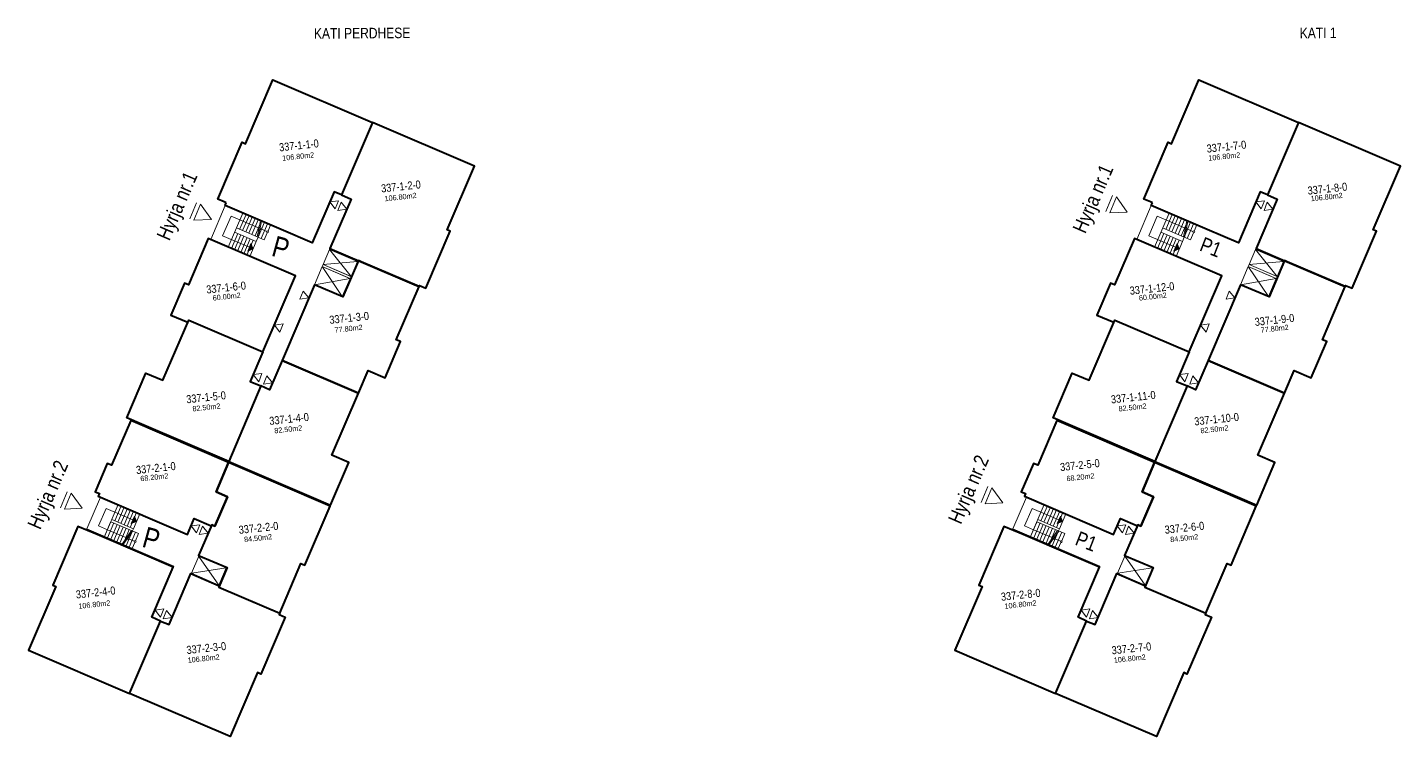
# Model space of a CAD drawing. Header units: metres. Extents: x 7511556 to 7513078, y 4692891 to 4693481.
# Drawn here: x 7512208.1 to 7512326.8, y 4692942.8 to 4693004.1 of the extents above; entities that cross this region are included whole.
import ezdxf
from ezdxf.enums import TextEntityAlignment as Align

# ---------------------------------------------------------------- set-up
doc = ezdxf.new("R2010")
doc.units = ezdxf.units.M
doc.layers.get('0').update_dxf_attribs({"lineweight": 0})
doc.layers.add('07 Kati 5', color=7, linetype='Continuous', lineweight=0)
doc.layers.add('Dyert', color=133, linetype='Continuous', lineweight=0)
doc.styles.add('Dimensionet CM', font='swissc.ttf', dxfattribs={"height": 15})

msp = doc.modelspace()

# ---------------------------------------------------------------- hatches: boundary and pattern name
at = {"layer": '07 Kati 5'}
h = msp.add_hatch(color=0, dxfattribs=at)
h.dxf.hatch_style = 1
h.paths.add_polyline_path([(7512227.63, 4692984.96), (7512227.45, 4692985.42), (7512227.17, 4692984.77)])
h = msp.add_hatch(color=0, dxfattribs=at)
h.dxf.hatch_style = 1
h.paths.add_polyline_path([(7512307.63, 4692984.96), (7512307.45, 4692985.42), (7512307.17, 4692984.77)])
h = msp.add_hatch(color=0, dxfattribs=at)
h.dxf.hatch_style = 1
h.paths.add_polyline_path([(7512217.56, 4692961.43), (7512217.1, 4692961.24), (7512217.38, 4692961.89)])
h = msp.add_hatch(color=0, dxfattribs=at)
h.dxf.hatch_style = 1
h.paths.add_polyline_path([(7512297.56, 4692961.43), (7512297.1, 4692961.24), (7512297.38, 4692961.89)])

# ---------------------------------------------------------------- linework, layer by layer
for p, q in [((7512301.86, 4692989.57), (7512301.28, 4692988.19)), ((7512222.74, 4692988.94), (7512222.16, 4692987.57)), ((7512291.11, 4692964.45), (7512290.53, 4692963.07)), ((7512211.58, 4692963.99), (7512211, 4692962.61))]:
    msp.add_line(p, q).dxf.unprotected_set("ltscale", 0)
at = {"color": 0}
for p, q in [((7512225.49, 4692985.11), (7512226.75, 4692988.06)), ((7512305.49, 4692985.11), (7512306.75, 4692988.06)), ((7512225, 4692986.08), (7512225.73, 4692987.78)), ((7512225.73, 4692987.78), (7512226.49, 4692987.46)), ((7512305, 4692986.08), (7512305.73, 4692987.78)), ((7512305.73, 4692987.78), (7512306.49, 4692987.46)), ((7512226.04, 4692986.4), (7512227.91, 4692985.6)), ((7512226.2, 4692986.77), (7512228.6, 4692985.74)), ((7512306.04, 4692986.4), (7512307.91, 4692985.6)), ((7512306.2, 4692986.77), (7512308.6, 4692985.74)), ((7512214.93, 4692962.55), (7512214.28, 4692961.04)), ((7512215.97, 4692962.87), (7512214.79, 4692960.11)), ((7512294.93, 4692962.55), (7512294.28, 4692961.04)), ((7512295.97, 4692962.87), (7512294.79, 4692960.11)), ((7512214.28, 4692961.04), (7512215.05, 4692960.71)), ((7512215.34, 4692961.4), (7512217.74, 4692960.37)), ((7512215.42, 4692961.58), (7512217.29, 4692960.78)), ((7512294.28, 4692961.04), (7512295.05, 4692960.71)), ((7512295.34, 4692961.4), (7512297.74, 4692960.37)), ((7512295.42, 4692961.58), (7512297.29, 4692960.78))]:
    msp.add_line(p, q, dxfattribs=at).dxf.unprotected_set("ltscale", 0)
at = {"color": 0, "lineweight": 40}
for points in [[(7512225.32, 4692988.94), (7512225.14, 4692989.02), (7512225.14, 4692989.02), (7512224.59, 4692989.25), (7512226.69, 4692994.17), (7512226.97, 4692994.05), (7512229.33, 4692999.57), (7512237.95, 4692995.88), (7512235.27, 4692989.63), (7512234.63, 4692989.9), (7512232.74, 4692985.49), (7512230.05, 4692986.64), (7512230.05, 4692986.64), (7512225.22, 4692988.71)], [(7512305.32, 4692988.94), (7512305.14, 4692989.02), (7512305.14, 4692989.02), (7512304.59, 4692989.25), (7512306.69, 4692994.17), (7512306.97, 4692994.05), (7512309.33, 4692999.57), (7512317.95, 4692995.88), (7512315.27, 4692989.63), (7512314.63, 4692989.9), (7512312.74, 4692985.49), (7512310.05, 4692986.64), (7512310.05, 4692986.64), (7512305.22, 4692988.71)], [(7512241.74, 4692981.8), (7512241.97, 4692981.71), (7512242.01, 4692981.8), (7512242.56, 4692981.56), (7512244.67, 4692986.48), (7512244.39, 4692986.6), (7512246.75, 4692992.11), (7512237.95, 4692995.88), (7512235.27, 4692989.63), (7512236.1, 4692989.27), (7512234.27, 4692985), (7512236.96, 4692983.85), (7512236.96, 4692983.85), (7512241.74, 4692981.8)], [(7512321.74, 4692981.8), (7512321.97, 4692981.71), (7512322.01, 4692981.8), (7512322.56, 4692981.56), (7512324.67, 4692986.48), (7512324.39, 4692986.6), (7512326.75, 4692992.11), (7512317.95, 4692995.88), (7512315.27, 4692989.63), (7512316.1, 4692989.27), (7512314.27, 4692985), (7512316.96, 4692983.85), (7512316.96, 4692983.85), (7512321.74, 4692981.8)], [(7512228.48, 4692976.06), (7512231.3, 4692982.63), (7512223.76, 4692985.85), (7512222.05, 4692981.86), (7512221.7, 4692982), (7512220.52, 4692979.25), (7512221.99, 4692978.62), (7512222.07, 4692978.8)], [(7512308.48, 4692976.06), (7512311.3, 4692982.63), (7512303.76, 4692985.85), (7512302.05, 4692981.86), (7512301.7, 4692982), (7512300.52, 4692979.25), (7512301.99, 4692978.62), (7512302.07, 4692978.8)], [(7512236.73, 4692983.95), (7512235.39, 4692980.82), (7512232.93, 4692981.87), (7512230.13, 4692975.33), (7512230.13, 4692975.32), (7512236.73, 4692972.5), (7512237.56, 4692974.45), (7512239.03, 4692973.83), (7512240.37, 4692976.95), (7512240, 4692977.11), (7512241.97, 4692981.71), (7512236.96, 4692983.85), (7512236.96, 4692983.85)], [(7512316.73, 4692983.95), (7512315.39, 4692980.82), (7512312.93, 4692981.87), (7512310.13, 4692975.33), (7512310.13, 4692975.32), (7512316.73, 4692972.5), (7512317.56, 4692974.45), (7512319.03, 4692973.83), (7512320.37, 4692976.95), (7512320, 4692977.11), (7512321.97, 4692981.71), (7512316.96, 4692983.85), (7512316.96, 4692983.85)], [(7512228.48, 4692976.06), (7512227.39, 4692973.51), (7512228.31, 4692973.12), (7512225.53, 4692966.61), (7512218.2, 4692969.74), (7512218.2, 4692969.74), (7512216.73, 4692970.37), (7512218.38, 4692974.24), (7512219.85, 4692973.61), (7512222.07, 4692978.8)], [(7512308.48, 4692976.06), (7512307.39, 4692973.51), (7512308.31, 4692973.12), (7512305.53, 4692966.61), (7512298.2, 4692969.74), (7512298.2, 4692969.74), (7512296.73, 4692970.37), (7512298.38, 4692974.24), (7512299.85, 4692973.61), (7512302.07, 4692978.8)], [(7512230.13, 4692975.32), (7512229.05, 4692972.8), (7512228.31, 4692973.12), (7512225.53, 4692966.61), (7512232.86, 4692963.47), (7512232.86, 4692963.47), (7512234.33, 4692962.84), (7512235.9, 4692966.52), (7512234.43, 4692967.15), (7512236.73, 4692972.5)], [(7512310.13, 4692975.32), (7512309.05, 4692972.8), (7512308.31, 4692973.12), (7512305.53, 4692966.61), (7512312.86, 4692963.47), (7512312.86, 4692963.47), (7512314.33, 4692962.84), (7512315.9, 4692966.52), (7512314.43, 4692967.15), (7512316.73, 4692972.5)], [(7512217.06, 4692970.13), (7512215.41, 4692966.29), (7512215.04, 4692966.44), (7512213.99, 4692963.99), (7512214.36, 4692963.83), (7512214.26, 4692963.6), (7512221.96, 4692960.3), (7512222.55, 4692961.67), (7512222.55, 4692961.67), (7512224.02, 4692961.04), (7512224.06, 4692961.14), (7512224.32, 4692961.02), (7512225.41, 4692963.56), (7512224.43, 4692963.98), (7512225.51, 4692966.51)], [(7512297.06, 4692970.13), (7512295.41, 4692966.29), (7512295.04, 4692966.44), (7512293.99, 4692963.99), (7512294.36, 4692963.83), (7512294.26, 4692963.6), (7512301.96, 4692960.3), (7512302.55, 4692961.67), (7512302.55, 4692961.67), (7512304.02, 4692961.04), (7512304.06, 4692961.14), (7512304.32, 4692961.02), (7512305.41, 4692963.56), (7512304.43, 4692963.98), (7512305.51, 4692966.51)], [(7512224.06, 4692961.14), (7512222.92, 4692958.48), (7512225.38, 4692957.43), (7512224.66, 4692955.75), (7512229.93, 4692953.49), (7512231.77, 4692957.79), (7512232.11, 4692957.65), (7512234.29, 4692962.75), (7512225.51, 4692966.51), (7512224.43, 4692963.98), (7512225.41, 4692963.56), (7512224.32, 4692961.02)], [(7512304.06, 4692961.14), (7512302.92, 4692958.48), (7512305.38, 4692957.43), (7512304.66, 4692955.75), (7512309.93, 4692953.49), (7512311.77, 4692957.79), (7512312.11, 4692957.65), (7512314.29, 4692962.75), (7512305.51, 4692966.51), (7512304.43, 4692963.98), (7512305.41, 4692963.56), (7512304.32, 4692961.02)], [(7512214.15, 4692960.28), (7512214.15, 4692960.28), (7512214.15, 4692960.28), (7512212.49, 4692960.99), (7512210.33, 4692955.93), (7512210.6, 4692955.81), (7512208.24, 4692950.3), (7512216.95, 4692946.57), (7512219.63, 4692952.82), (7512218.89, 4692953.14), (7512220.74, 4692957.46), (7512218.05, 4692958.61), (7512218.05, 4692958.61), (7512214.15, 4692960.28)], [(7512294.15, 4692960.28), (7512294.15, 4692960.28), (7512294.15, 4692960.28), (7512292.49, 4692960.99), (7512290.33, 4692955.93), (7512290.6, 4692955.81), (7512288.24, 4692950.3), (7512296.95, 4692946.57), (7512299.63, 4692952.82), (7512298.89, 4692953.14), (7512300.74, 4692957.46), (7512298.05, 4692958.61), (7512298.05, 4692958.61), (7512294.15, 4692960.28)], [(7512228.8, 4692953.98), (7512229.93, 4692953.49), (7512229.88, 4692953.38), (7512230.41, 4692953.16), (7512228.3, 4692948.24), (7512228.02, 4692948.36), (7512225.66, 4692942.84), (7512216.95, 4692946.57), (7512219.63, 4692952.82), (7512220.37, 4692952.51), (7512222.25, 4692956.92), (7512224.71, 4692955.87), (7512224.66, 4692955.75), (7512228.8, 4692953.98)], [(7512308.8, 4692953.98), (7512309.93, 4692953.49), (7512309.88, 4692953.38), (7512310.41, 4692953.16), (7512308.3, 4692948.24), (7512308.02, 4692948.36), (7512305.66, 4692942.84), (7512296.95, 4692946.57), (7512299.63, 4692952.82), (7512300.37, 4692952.51), (7512302.25, 4692956.92), (7512304.71, 4692955.87), (7512304.66, 4692955.75), (7512308.8, 4692953.98)]]:
    msp.add_lwpolyline(points, close=True, dxfattribs=at)
at = {"color": 0}
for points in [[(7512225.22, 4692988.71), (7512232.74, 4692985.49), (7512234.63, 4692989.9), (7512236.1, 4692989.27), (7512234.23, 4692984.91), (7512236.69, 4692983.86), (7512236.14, 4692982.56), (7512233.68, 4692983.62), (7512233.6, 4692983.43), (7512236.06, 4692982.38), (7512235.39, 4692980.82), (7512232.93, 4692981.87), (7512229.05, 4692972.8), (7512227.39, 4692973.51), (7512231.3, 4692982.63), (7512223.97, 4692985.77)], [(7512305.22, 4692988.71), (7512312.74, 4692985.49), (7512314.63, 4692989.9), (7512316.1, 4692989.27), (7512314.23, 4692984.91), (7512316.69, 4692983.86), (7512316.14, 4692982.56), (7512313.68, 4692983.62), (7512313.6, 4692983.43), (7512316.06, 4692982.38), (7512315.39, 4692980.82), (7512312.93, 4692981.87), (7512309.05, 4692972.8), (7512307.39, 4692973.51), (7512311.3, 4692982.63), (7512303.97, 4692985.77)], [(7512233.68, 4692983.62), (7512236.09, 4692982.58), (7512236.64, 4692983.88), (7512234.23, 4692984.91)], [(7512313.68, 4692983.62), (7512316.09, 4692982.58), (7512316.64, 4692983.88), (7512314.23, 4692984.91)], [(7512233.6, 4692983.43), (7512236.01, 4692982.4), (7512235.34, 4692980.84), (7512232.93, 4692981.87)], [(7512313.6, 4692983.43), (7512316.01, 4692982.4), (7512315.34, 4692980.84), (7512312.93, 4692981.87)], [(7512214.45, 4692963.52), (7512221.96, 4692960.31), (7512222.55, 4692961.67), (7512224.02, 4692961.04), (7512222.92, 4692958.48), (7512225.38, 4692957.43), (7512224.71, 4692955.87), (7512222.25, 4692956.92), (7512220.37, 4692952.51), (7512218.89, 4692953.14), (7512220.78, 4692957.55), (7512213.27, 4692960.77)], [(7512294.45, 4692963.52), (7512301.96, 4692960.31), (7512302.55, 4692961.67), (7512304.02, 4692961.04), (7512302.92, 4692958.48), (7512305.38, 4692957.43), (7512304.71, 4692955.87), (7512302.25, 4692956.92), (7512300.37, 4692952.51), (7512298.89, 4692953.14), (7512300.78, 4692957.55), (7512293.27, 4692960.77)], [(7512222.94, 4692958.42), (7512225.31, 4692957.41), (7512224.68, 4692955.93), (7512222.31, 4692956.95)], [(7512302.94, 4692958.42), (7512305.31, 4692957.41), (7512304.68, 4692955.93), (7512302.31, 4692956.95)]]:
    msp.add_lwpolyline(points, close=True, dxfattribs=at)
for points in [[(7512226.47, 4692986.65), (7512227.02, 4692987.94)], [(7512228.09, 4692986.77), (7512226.49, 4692987.46)], [(7512226.73, 4692986.54), (7512227.28, 4692987.83)], [(7512227, 4692986.43), (7512227.55, 4692987.71)], [(7512227.27, 4692986.31), (7512227.82, 4692987.6)], [(7512227.53, 4692986.2), (7512228.08, 4692987.48)], [(7512227.8, 4692986.08), (7512228.2, 4692987.01)], [(7512227.99, 4692986), (7512228.28, 4692987.4)], [(7512228.07, 4692985.97), (7512228.62, 4692987.26)], [(7512228.08, 4692985.96), (7512228.37, 4692987.36)], [(7512228.33, 4692985.86), (7512228.88, 4692987.14)], [(7512228.93, 4692986.5), (7512229.15, 4692987.03)], [(7512306.47, 4692986.65), (7512307.02, 4692987.94)], [(7512308.09, 4692986.77), (7512306.49, 4692987.46)], [(7512306.73, 4692986.54), (7512307.28, 4692987.83)], [(7512307, 4692986.43), (7512307.55, 4692987.71)], [(7512307.27, 4692986.31), (7512307.82, 4692987.6)], [(7512307.53, 4692986.2), (7512308.08, 4692987.48)], [(7512307.8, 4692986.08), (7512308.2, 4692987.01)], [(7512307.99, 4692986), (7512308.28, 4692987.4)], [(7512308.07, 4692985.97), (7512308.62, 4692987.26)], [(7512308.08, 4692985.96), (7512308.37, 4692987.36)], [(7512308.33, 4692985.86), (7512308.88, 4692987.14)], [(7512308.93, 4692986.5), (7512309.15, 4692987.03)], [(7512225.76, 4692985), (7512226.31, 4692986.29)], [(7512226.02, 4692984.88), (7512226.58, 4692986.17)], [(7512226.29, 4692984.77), (7512226.84, 4692986.06)], [(7512226.56, 4692984.66), (7512227.11, 4692985.94)], [(7512226.82, 4692984.54), (7512227.38, 4692985.83)], [(7512227.09, 4692984.43), (7512227.64, 4692985.72)], [(7512228.24, 4692986.71), (7512228.41, 4692986.78)], [(7512228.24, 4692986.71), (7512228.31, 4692986.54)], [(7512228.82, 4692986.46), (7512228.36, 4692986.66)], [(7512228.6, 4692985.74), (7512228.86, 4692986.36)], [(7512305.76, 4692985), (7512306.31, 4692986.29)], [(7512306.02, 4692984.88), (7512306.58, 4692986.17)], [(7512306.29, 4692984.77), (7512306.84, 4692986.06)], [(7512306.56, 4692984.66), (7512307.11, 4692985.94)], [(7512306.82, 4692984.54), (7512307.38, 4692985.83)], [(7512307.09, 4692984.43), (7512307.64, 4692985.72)], [(7512308.24, 4692986.71), (7512308.41, 4692986.78)], [(7512308.24, 4692986.71), (7512308.31, 4692986.54)], [(7512308.82, 4692986.46), (7512308.36, 4692986.66)], [(7512308.6, 4692985.74), (7512308.86, 4692986.36)], [(7512227.63, 4692984.96), (7512227.45, 4692985.42), (7512227.17, 4692984.77), (7512227.63, 4692984.96)], [(7512227.36, 4692984.31), (7512227.91, 4692985.6)], [(7512234.23, 4692984.91), (7512236.09, 4692982.58)], [(7512307.63, 4692984.96), (7512307.45, 4692985.42), (7512307.17, 4692984.77), (7512307.63, 4692984.96)], [(7512307.36, 4692984.31), (7512307.91, 4692985.6)], [(7512314.23, 4692984.91), (7512316.09, 4692982.58)], [(7512233.6, 4692983.43), (7512235.34, 4692980.84)], [(7512236.64, 4692983.88), (7512233.68, 4692983.62)], [(7512313.6, 4692983.43), (7512315.34, 4692980.84)], [(7512316.64, 4692983.88), (7512313.68, 4692983.62)], [(7512236.01, 4692982.4), (7512232.93, 4692981.87)], [(7512316.01, 4692982.4), (7512312.93, 4692981.87)], [(7512216.24, 4692962.76), (7512215.69, 4692961.47)], [(7512216.51, 4692962.64), (7512215.95, 4692961.36)], [(7512216.77, 4692962.53), (7512216.22, 4692961.24)], [(7512217.04, 4692962.41), (7512216.49, 4692961.13)], [(7512217.31, 4692962.3), (7512216.75, 4692961.01)], [(7512217.57, 4692962.19), (7512217.02, 4692960.9)], [(7512217.84, 4692962.07), (7512217.29, 4692960.78)], [(7512296.24, 4692962.76), (7512295.69, 4692961.47)], [(7512296.51, 4692962.64), (7512295.95, 4692961.36)], [(7512296.77, 4692962.53), (7512296.22, 4692961.24)], [(7512297.04, 4692962.41), (7512296.49, 4692961.13)], [(7512297.31, 4692962.3), (7512296.75, 4692961.01)], [(7512297.57, 4692962.19), (7512297.02, 4692960.9)], [(7512297.84, 4692962.07), (7512297.29, 4692960.78)], [(7512215.3, 4692961.31), (7512214.79, 4692960.11)], [(7512215.61, 4692961.29), (7512215.06, 4692960)], [(7512215.88, 4692961.17), (7512215.33, 4692959.88)], [(7512216.14, 4692961.06), (7512215.59, 4692959.77)], [(7512216.41, 4692960.94), (7512215.86, 4692959.66)], [(7512216.68, 4692960.83), (7512216.13, 4692959.54)], [(7512217.56, 4692961.43), (7512217.1, 4692961.24), (7512217.38, 4692961.89), (7512217.56, 4692961.43)], [(7512295.3, 4692961.31), (7512294.79, 4692960.11)], [(7512295.61, 4692961.29), (7512295.06, 4692960)], [(7512295.88, 4692961.17), (7512295.33, 4692959.88)], [(7512296.14, 4692961.06), (7512295.59, 4692959.77)], [(7512296.41, 4692960.94), (7512295.86, 4692959.66)], [(7512296.68, 4692960.83), (7512296.13, 4692959.54)], [(7512297.56, 4692961.43), (7512297.1, 4692961.24), (7512297.38, 4692961.89), (7512297.56, 4692961.43)], [(7512216.65, 4692960.03), (7512215.05, 4692960.71)], [(7512217.13, 4692960.63), (7512216.32, 4692959.46)], [(7512217.23, 4692960.59), (7512216.41, 4692959.42)], [(7512216.94, 4692960.72), (7512216.55, 4692959.79)], [(7512217.21, 4692960.6), (7512216.66, 4692959.31)], [(7512216.79, 4692959.96), (7512216.97, 4692960.03)], [(7512216.79, 4692959.96), (7512216.86, 4692959.79)], [(7512217.37, 4692959.71), (7512216.91, 4692959.91)], [(7512217.48, 4692960.49), (7512216.92, 4692959.2)], [(7512217.42, 4692959.61), (7512217.19, 4692959.09)], [(7512217.74, 4692960.37), (7512217.48, 4692959.76)], [(7512296.65, 4692960.03), (7512295.05, 4692960.71)], [(7512297.13, 4692960.63), (7512296.32, 4692959.46)], [(7512297.23, 4692960.59), (7512296.41, 4692959.42)], [(7512296.94, 4692960.72), (7512296.55, 4692959.79)], [(7512297.21, 4692960.6), (7512296.66, 4692959.31)], [(7512296.79, 4692959.96), (7512296.97, 4692960.03)], [(7512296.79, 4692959.96), (7512296.86, 4692959.79)], [(7512297.37, 4692959.71), (7512296.91, 4692959.91)], [(7512297.48, 4692960.49), (7512296.92, 4692959.2)], [(7512297.42, 4692959.61), (7512297.19, 4692959.09)], [(7512297.74, 4692960.37), (7512297.48, 4692959.76)], [(7512224.68, 4692955.93), (7512222.95, 4692958.39)], [(7512304.68, 4692955.93), (7512302.95, 4692958.39)], [(7512225.31, 4692957.41), (7512222.34, 4692956.96)], [(7512305.31, 4692957.41), (7512302.34, 4692956.96)]]:
    msp.add_lwpolyline(points, dxfattribs=at)
at = {"color": 0, "ltscale": 10}
for points in [[(7512225, 4692986.08), (7512227.31, 4692985.1)], [(7512227.91, 4692985.6), (7512228.07, 4692985.97)], [(7512305, 4692986.08), (7512307.31, 4692985.1)], [(7512307.91, 4692985.6), (7512308.07, 4692985.97)], [(7512214.93, 4692962.55), (7512217.24, 4692961.57)], [(7512294.93, 4692962.55), (7512297.24, 4692961.57)], [(7512217.29, 4692960.78), (7512217.21, 4692960.6)], [(7512297.29, 4692960.78), (7512297.21, 4692960.6)]]:
    msp.add_lwpolyline(points, dxfattribs=at)
at = {"color": 0}
for centre in [(7512228.89, 4692986.43), (7512308.89, 4692986.43), (7512217.45, 4692959.68), (7512297.45, 4692959.68)]:
    msp.add_circle(centre, 0.08, dxfattribs=at)
at = {"layer": 'Dyert', "color": 0}
for p, q in [((7512301.63, 4692988.07), (7512302.21, 4692989.45)), ((7512302.21, 4692989.45), (7512303.15, 4692988.13)), ((7512222.5, 4692987.45), (7512223.08, 4692988.82)), ((7512223.08, 4692988.82), (7512224.03, 4692987.51)), ((7512303.15, 4692988.13), (7512301.63, 4692988.07)), ((7512224.03, 4692987.51), (7512222.5, 4692987.45)), ((7512290.87, 4692962.95), (7512291.45, 4692964.33)), ((7512291.45, 4692964.33), (7512292.4, 4692963.02)), ((7512211.35, 4692962.49), (7512211.93, 4692963.87)), ((7512211.93, 4692963.87), (7512212.87, 4692962.56)), ((7512212.87, 4692962.56), (7512211.35, 4692962.49)), ((7512292.4, 4692963.02), (7512290.87, 4692962.95))]:
    msp.add_line(p, q, dxfattribs=at)
for points in [[(7512235, 4692989.12), (7512234.72, 4692988.41), (7512234.25, 4692989.02)], [(7512235.23, 4692988.99), (7512235.72, 4692988.39), (7512234.96, 4692988.27)], [(7512315, 4692989.12), (7512314.72, 4692988.41), (7512314.25, 4692989.02)], [(7512315.23, 4692988.99), (7512315.72, 4692988.39), (7512314.96, 4692988.27)], [(7512231.95, 4692981.32), (7512232.44, 4692980.73), (7512231.68, 4692980.61)], [(7512311.95, 4692981.32), (7512312.44, 4692980.73), (7512311.68, 4692980.61)], [(7512230.23, 4692978.49), (7512229.95, 4692977.77), (7512229.48, 4692978.38)], [(7512310.23, 4692978.49), (7512309.95, 4692977.77), (7512309.48, 4692978.38)], [(7512228.4, 4692974.21), (7512228.12, 4692973.49), (7512227.65, 4692974.1)], [(7512228.82, 4692973.99), (7512229.3, 4692973.4), (7512228.54, 4692973.28)], [(7512308.4, 4692974.21), (7512308.12, 4692973.49), (7512307.65, 4692974.1)], [(7512308.82, 4692973.99), (7512309.3, 4692973.4), (7512308.54, 4692973.28)], [(7512223.03, 4692961.14), (7512222.74, 4692960.43), (7512222.27, 4692961.04)], [(7512223.26, 4692961), (7512223.74, 4692960.41), (7512222.98, 4692960.29)], [(7512303.03, 4692961.14), (7512302.74, 4692960.43), (7512302.27, 4692961.04)], [(7512303.26, 4692961), (7512303.74, 4692960.41), (7512302.98, 4692960.29)], [(7512219.91, 4692953.86), (7512219.63, 4692953.14), (7512219.16, 4692953.75)], [(7512220.14, 4692953.72), (7512220.63, 4692953.12), (7512219.87, 4692953.01)], [(7512299.91, 4692953.86), (7512299.63, 4692953.14), (7512299.16, 4692953.75)], [(7512300.14, 4692953.72), (7512300.63, 4692953.12), (7512299.87, 4692953.01)]]:
    msp.add_lwpolyline(points, close=True, dxfattribs=at)

# ---------------------------------------------------------------- texts
at = {"layer": 'Dyert', "color": 0, "lineweight": 20, "style": 'Dimensionet CM'}
for s, p in [('337-1-1-0', (7512231.59, 4692993.91)), ('337-1-7-0', (7512311.71, 4692993.8)), ('337-1-2-0', (7512240.4, 4692990.36)), ('337-1-8-0', (7512320.43, 4692990.17)), ('337-1-6-0', (7512225.3, 4692981.63)), ('337-1-12-0', (7512305.28, 4692981.55)), ('337-1-3-0', (7512235.93, 4692979.01)), ('337-1-9-0', (7512315.86, 4692978.83)), ('337-1-5-0', (7512223.57, 4692972.15)), ('337-1-11-0', (7512303.66, 4692972.16)), ('337-1-4-0', (7512230.74, 4692970.28)), ('337-1-10-0', (7512310.86, 4692970.26)), ('337-2-5-0', (7512299.05, 4692966.29)), ('337-2-1-0', (7512219.23, 4692966.04)), ('337-2-2-0', (7512228.1, 4692960.87)), ('337-2-6-0', (7512308.08, 4692960.88)), ('337-2-4-0', (7512214.03, 4692955.29)), ('337-2-8-0', (7512293.94, 4692955.09)), ('337-2-3-0', (7512223.59, 4692950.49)), ('337-2-7-0', (7512303.5, 4692950.46))]:
    msp.add_text(s, height=0.691, rotation=6.1416, dxfattribs=at).set_placement(p, align=Align.MIDDLE_CENTER)
at = {"layer": 'Dyert', "color": 0, "style": 'Dimensionet CM'}
for s, p in [('Hyrja nr.1', (7512299.52, 4692986.21)), ('Hyrja nr.1', (7512220.4, 4692985.59)), ('Hyrja nr.2', (7512288.77, 4692961.1)), ('Hyrja nr.2', (7512209.24, 4692960.64))]:
    msp.add_text(s, height=1.249, rotation=66.623, dxfattribs=at).set_placement(p)
at = {"layer": 'Dyert', "color": 0, "lineweight": 20, "attachment_point": 3, "style": 'Dimensionet CM'}
for s, insert, char_height, width, rotation in [('KATI PERDHESE', (7512241.21, 4693004.08), 0.9086, 19.8026, 0.3813), ('KATI 1', (7512321.22, 4693004.08), 0.909, 19.8026, 0.3813), ('106.80m2', (7512232.88, 4692993.32), 0.454, 1.7296, 6.1416), ('106.80m2', (7512312.88, 4692993.32), 0.454, 1.7296, 6.1416), ('106.80m2', (7512241.72, 4692989.82), 0.454, 1.7296, 6.1416), ('106.80m2', (7512321.72, 4692989.82), 0.454, 1.7296, 6.1416), ('P', (7512230.93, 4692985.76), 1.8, 28.8952, 344.6626), ('P1', (7512311.43, 4692985.38), 1.272, 20.46, 338.7049), ('60.00m2', (7512226.53, 4692981.2), 0.454, 1.7296, 6.1416), ('60.00m2', (7512306.53, 4692981.2), 0.454, 1.7296, 6.1416), ('77.80m2', (7512237.06, 4692978.43), 0.454, 1.7296, 6.1416), ('77.80m2', (7512317.06, 4692978.43), 0.454, 1.7296, 6.1416), ('82.50m2', (7512224.78, 4692971.63), 0.454, 1.7296, 6.1416), ('82.50m2', (7512304.78, 4692971.63), 0.454, 1.7296, 6.1416), ('82.50m2', (7512231.85, 4692969.74), 0.454, 1.7296, 6.1416), ('82.50m2', (7512311.85, 4692969.74), 0.454, 1.7296, 6.1416), ('68.20m2', (7512220.28, 4692965.6), 0.454, 1.7296, 6.1416), ('68.20m2', (7512300.28, 4692965.6), 0.454, 1.7296, 6.1416), ('P', (7512219.75, 4692960.63), 1.8, 28.8952, 344.6626), ('84.50m2', (7512229.24, 4692960.34), 0.454, 1.7296, 6.1416), ('P1', (7512300.67, 4692959.97), 1.272, 20.46, 338.7049), ('84.50m2', (7512309.24, 4692960.34), 0.454, 1.7296, 6.1416), ('106.80m2', (7512215.27, 4692954.62), 0.454, 1.7296, 6.1416), ('106.80m2', (7512295.27, 4692954.62), 0.454, 1.7296, 6.1416), ('106.80m2', (7512224.71, 4692949.95), 0.454, 1.7296, 6.1416), ('106.80m2', (7512304.71, 4692949.95), 0.454, 1.7296, 6.1416)]:
    msp.add_mtext(s, dxfattribs=dict(at, insert=insert, char_height=char_height, width=width, rotation=rotation))

doc.saveas('drawing.dxf')
